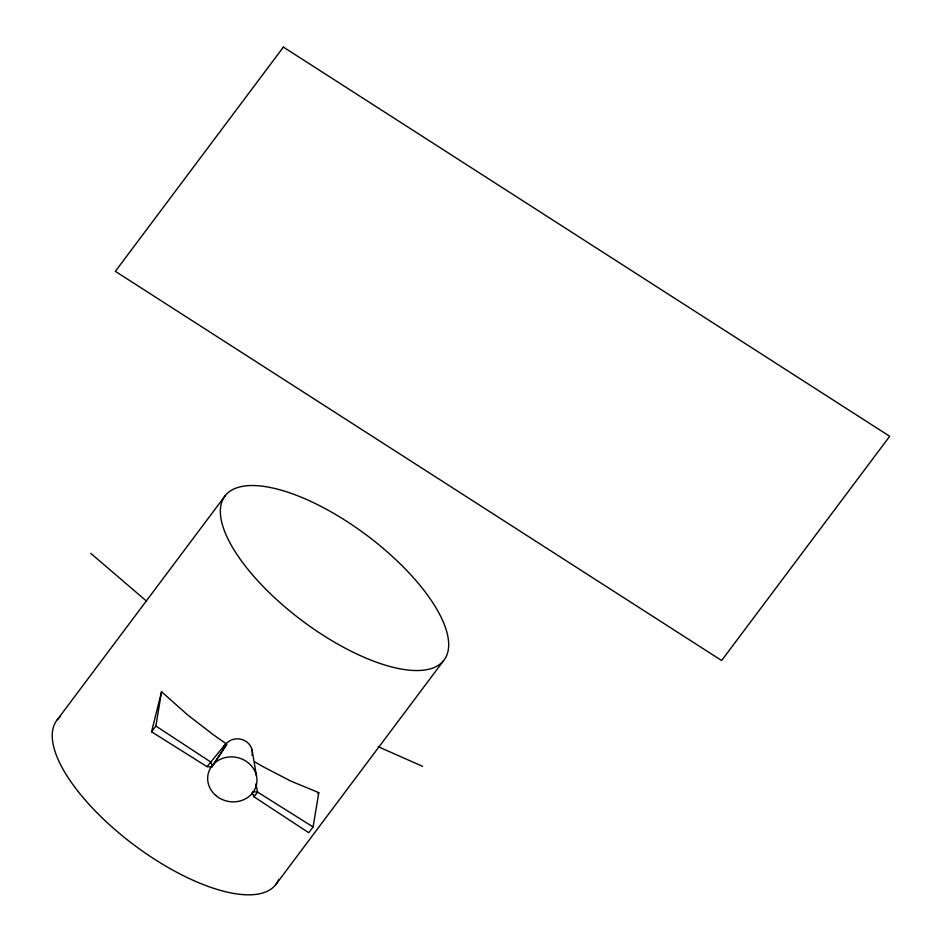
<?xml version="1.0" encoding="UTF-8"?>
<svg xmlns="http://www.w3.org/2000/svg" width="942" height="942" viewBox="0 0 942 942"><rect width="100%" height="100%" fill="white"/><g stroke="black" fill="none" stroke-linecap="round" stroke-linejoin="round"><path stroke-width="1.41" d="M151.544 731.781L155.854 726.035L161.553 691.734L187.364 714.695L212.704 734.242A217.896 85.286 36.8 0 0 225.927 743.521L226.622 744.521L211.785 766.988L207.028 766.658L151.544 731.781L161.553 691.734M313.085 826.958L257.59 792.081L252.833 791.751L252.032 792.823L254.034 796.826L308.764 832.716L313.085 826.958L318.785 792.658L290.666 781L264.149 767.259A217.896 85.286 36.8 0 1 255.141 762.066M211.785 766.988L212.704 765.599M213.61 764.221L226.622 744.521M57.344 719.688L225.385 495.445M207.028 766.658L225.927 743.521L223.984 745.97M317.972 793.729L318.785 792.658M275.523 884.938L443.564 660.683A136.861 53.564 36.8 0 0 308.976 500.567A136.861 53.564 36.8 0 0 250.878 572.936A136.861 53.564 36.8 0 0 443.564 660.683M225.126 744.58L226.386 744.839M378.178 746.688L422.546 766.317M155.854 726.035L210.596 761.913L212.586 765.917M90.726 553.319L146.575 601.173M255.859 783.944L257.59 792.081L254.034 796.826L253.763 794.565M252.056 749.926L256.483 775.808M224.09 747.524A14.519 13.129 11.5 0 1 241.576 739.411A14.519 13.129 11.5 0 1 252.02 755.272M278.714 879.451A136.861 53.564 36.8 0 1 135.036 845.716A136.861 53.564 36.8 0 1 60.312 716.662M283.389 47.1L115.348 271.343L721.643 660.53L889.684 436.287L283.389 47.1M215.8 795.472A24.739 22.384 11.5 0 0 256.424 784.91A24.739 22.384 11.5 0 0 224.702 757.733A24.739 22.384 11.5 0 0 215.8 795.472"/></g></svg>
